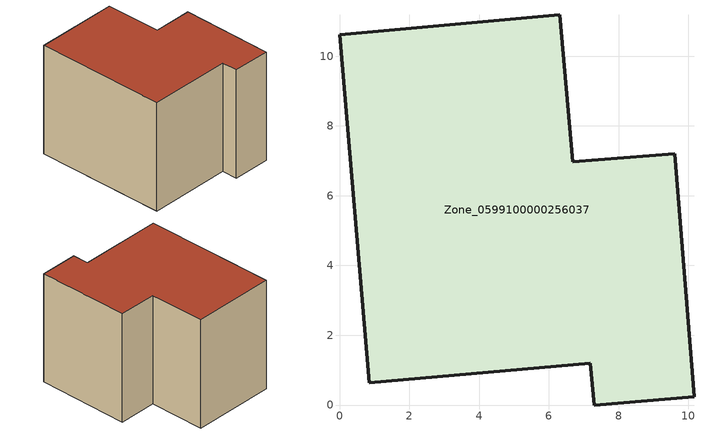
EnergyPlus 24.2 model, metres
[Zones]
Zone_0599100000256037
 floor ground (C_G): 9.61,7.2 10.16,0.24 7.3,0 7.19,1.2 0.85,0.64 0,10.62 6.31,11.18 6.68,6.97 z0
 wall outside (C_F): 6.31,11.18 0,10.62 0.85,0.64 7.19,1.2 7.3,0 10.16,0.24 9.61,7.2 6.68,6.97 6.31,11.18 z0:8.47
 roof outside (C_R): 9.61,7.2 6.68,6.97 6.31,11.18 0,10.62 0.85,0.64 7.19,1.2 7.3,0 10.16,0.24 z8.47
[BUILDING]
Pand.0599100000256037: North Axis=0; Terrain=City; Loads Convergence Tolerance Value=0.04; Temperature Convergence Tolerance Value=0.4; Solar Distribution=FullExterior; Maximum Number of Warmup Days=25; Minimum Number of Warmup Days=1
[Site:Location]
Rotterdam.The.Hague.AP_ZH_NLD Design_Conditions: Latitude=51.96; Longitude=4.45; Time Zone=1; Elevation=-4.5
[SITE:GROUNDTEMPERATURE:BUILDINGSURFACE]
18, 18, 18, 18, 18, 18, 18, 18, 18, 18, 18, 18
[MATERIAL] Thermal Absorptance=0.9; Solar Absorptance=0.7; Visible Absorptance=0.7
Name | Roughness | Thickness | Conductivity | Density | Specific Heat
G.TC.1946-1964 | MediumSmooth | 0.15 | 1 | 540 | 1210
F.TC.1946-1964 | Rough | 0.3 | 0.857143 | 1920 | 840
R.TC.1946-1964 | MediumRough | 0.2 | 0.235294 | 1500 | 1000
[CONSTRUCTION]
C_G: G.TC.1946-1964
C_F: F.TC.1946-1964
C_R: R.TC.1946-1964
[ZONE]
Zone_0599100000256037: Type=1; Multiplier=1; Ceiling Height=Autocalculate; Volume=Autocalculate; Floor Area=autocalculate; Part of Total Floor Area=Yes
[ZONEINFILTRATION:DESIGNFLOWRATE]
Infil_Zone_0599100000256037: Zone or ZoneList or Space or SpaceList=Zone_0599100000256037; Schedule=AlwaysOn; Design Flow Rate Calculation Method=Flow/Area; Flow Rate per Floor Area=0.003; Constant Term Coefficient=1; Temperature Term Coefficient=0; Velocity Term Coefficient=0; Velocity Squared Term Coefficient=0
[HVACTEMPLATE:ZONE:IDEALLOADSAIRSYSTEM]
Zone_0599100000256037: Maximum Heating Supply Air Temperature=50; Minimum Cooling Supply Air Temperature=13; Maximum Heating Supply Air Humidity Ratio=0.0156; Minimum Cooling Supply Air Humidity Ratio=0.0077; Heating Limit=NoLimit; Cooling Limit=NoLimit; Dehumidification Control Type=ConstantSensibleHeatRatio; Cooling Sensible Heat Ratio=0.7; Dehumidification Setpoint=60; Humidification Control Type=None; Humidification Setpoint=30; Outdoor Air Method=None; Outdoor Air Flow Rate per Person=0.00944; Outdoor Air Flow Rate per Zone Floor Area=0; Outdoor Air Flow Rate per Zone=0; Demand Controlled Ventilation Type=None; Outdoor Air Economizer Type=NoEconomizer; Heat Recovery Type=None; Sensible Heat Recovery Effectiveness=0.7; Latent Heat Recovery Effectiveness=0.65
[ZONECONTROL:THERMOSTAT]
ThermostatControl_Zone_0599100000256037: Zone or ZoneList=Zone_0599100000256037; Control Type Schedule=DualSetpointControlType; Control 1=Thermostat_Zone_0599100000256037; Temperature Difference Between Cutout And Setpoint=0
[THERMOSTATSETPOINT:DUALSETPOINT]
Thermostat_Zone_0599100000256037: Heating Setpoint Temperature Schedule=HeatingSetpoint_Zone_0599100000256037; Cooling Setpoint Temperature Schedule=CoolingSetpoint_Zone_0599100000256037
[SCHEDULE:COMPACT]
HeatingSetpoint_Zone_0599100000256037: Through: 12/31, For: AllDays, Until: 24:00, 21
CoolingSetpoint_Zone_0599100000256037: Through: 12/31, For: AllDays, Until: 24:00, 24
DualSetpointControlType: Through: 12/31, For: AllDays, Until: 24:00, 4
AlwaysOn: Through: 12/31, For: AllDays, Until: 24:00, 1
